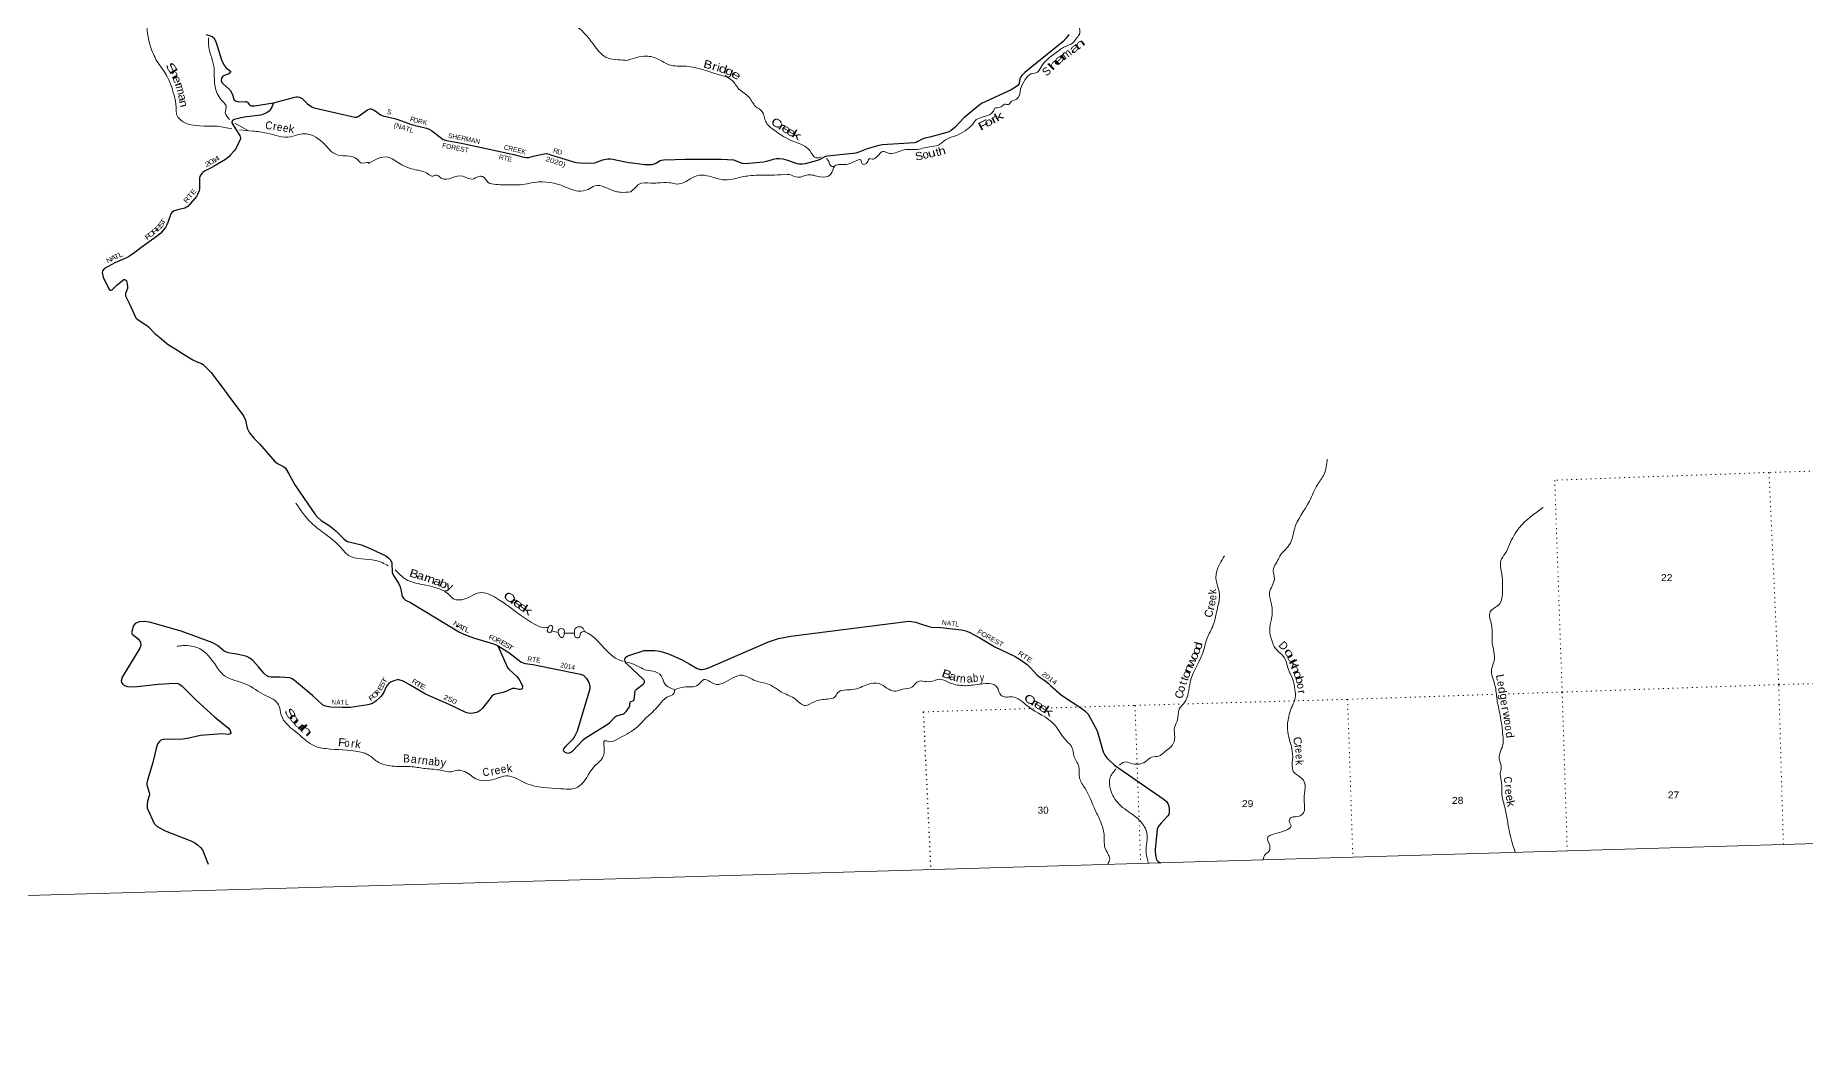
# Model space of a CAD drawing. Header units: feet. Extents: x 485078 to 733631, y 372822 to 564222.
# Drawn here: x 626577 to 670811, y 372822 to 397762 of the extents above; entities that cross this region are included whole.
import ezdxf
from ezdxf.enums import TextEntityAlignment as Align

# ---------------------------------------------------------------- set-up
doc = ezdxf.new("R2010")
doc.units = ezdxf.units.FT
doc.header["$LTSCALE"] = 80
doc.linetypes.add('DOTTED', pattern=[1.5, 0.3, -1.2])
for name, color, linetype, lineweight in [('29', 7, 'Continuous', 25), ('30', 7, 'Continuous', 25), ('39', 7, 'Continuous', 13), ('4', 7, 'Continuous', 13), ('41', 7, 'Continuous', 13), ('6', 7, 'DOTTED', 25), ('7', 7, 'DOTTED', 13)]:
    doc.layers.add(name, color=color, linetype=linetype, lineweight=lineweight)

msp = doc.modelspace()

# ---------------------------------------------------------------- linework, layer by layer
at = {"layer": '29'}
for points in [[(630847.74, 397782.37), (630997.12, 397732.87), (631038.16, 397698.88), (631075.61, 397630.43), (631127.73, 397474.52), (631224.17, 397154.36), (631283.2, 397031.04), (631336.61, 396959.46), (631390.55, 396913.4), (631454.75, 396871.11)], [(652398.22, 397783.56), (652363.36, 397732.26), (652324.4, 397683.01), (652258.01, 397613.31), (651299.82, 396833.54), (651227.27, 396761.64), (651199.59, 396723.67), (651180.05, 396677.68), (651161.65, 396568.74), (651150.37, 396541.04), (651130.96, 396521.09), (651091.93, 396486.66), (650957.84, 396404.7), (650221.4, 396058.81), (650154.77, 396011.94), (649808.19, 395731.5), (649773.93, 395699.67), (649558.87, 395469.28), (649459.57, 395386.76), (649399.07, 395350.85), (649351.8, 395336.09), (648924.22, 395223.16), (648798.22, 395190.78), (648731.63, 395167.07), (648628.01, 395108.7), (648584.94, 395090.23), (648541.71, 395080.71), (647738.01, 395024.57), (647656.98, 395007.97), (647361.99, 394925.75), (647152.53, 394842.97), (647105.37, 394828.6), (647077.57, 394821.49), (646373.27, 394744.47), (646329.18, 394735.24), (646300.38, 394724.42), (646177.43, 394661.36), (646120.51, 394640.26), (645811.39, 394555.68), (645745.76, 394543.37), (645702.71, 394541.65), (645661.69, 394545.42), (645610.42, 394557.73), (645381.61, 394638.93), (645258.72, 394667.51), (645164.39, 394679.83), (645085.96, 394680.05), (645010.59, 394663.41), (644844.48, 394612.11), (644766.84, 394593.35), (644309.43, 394552.66), (644249.78, 394562.86), (644028.86, 394642.58), (643709.48, 394661.03), (642813.13, 394658.85), (642564.99, 394650.28), (642270.39, 394642.89), (642224.7, 394637.77), (642190.86, 394624.43), (642093.46, 394568), (642034.27, 394545.57), (641978.62, 394531.06), (641924.27, 394525.93), (641796.4, 394529.11), (641438.3, 394582.27)], [(631454.75, 396871.11), (631455.99, 396852.36), (631410.7, 396802.9), (631262.51, 396741.14), (631241.93, 396720.54), (631228.54, 396695.63), (631221.35, 396638.15), (631237.81, 396588.72), (631276.4, 396545.64), (631420.46, 396419.14), (631451.88, 396386.87), (631511.02, 396262.53), (631529.07, 396179.88), (631545.16, 396156.55), (631598.02, 396117.06), (631627.87, 396107.79), (631666.41, 396102.05), (631823.41, 396113.97), (631844.54, 396111.4), (631856.31, 396106.49), (631878.98, 396091.31), (631922.2, 396035.7), (631942.52, 396014.41), (631960.83, 396005.33), (631988.07, 396000.69), (632052.15, 396001.97), (632527.34, 396076.9)], [(632527.34, 396076.9), (632484.67, 395971.34), (632443.87, 395904.12), (632416.74, 395873.51), (632366.32, 395838.49), (632317.94, 395809.66), (632248.09, 395782.23), (632206.8, 395769.49), (631797.34, 395722.42), (631540.94, 395662.4), (631526.76, 395656.61), (631507.49, 395642.31), (631491.54, 395620.17), (631486.39, 395596.49), (631489.13, 395578.51), (631577.45, 395427.88), (631682.65, 395257.61), (631695.31, 395229.87), (631699.43, 395207.21), (631699.43, 395181.47), (631694.21, 395160.97), (631592.79, 394945.26), (631547.11, 394879.73), (631454.49, 394774.69), (631411.26, 394729.38), (631328.04, 394661.32), (631024.41, 394484.61)], [(632527.34, 396076.9), (633059.21, 396222.23), (633104.22, 396227.76), (633134.57, 396225.18), (633175.23, 396216.43), (633213.63, 396201.2), (633242.12, 396184.51), (633266.31, 396163.39), (633372.7, 396050.96), (633455.67, 395990.38), (633498.89, 395967.72), (633544.16, 395949.65), (634557.17, 395723.35), (634607.29, 395721.6), (634640.22, 395733.96), (634704.94, 395774.88), (634875.89, 395901.82), (634916.03, 395923.45), (634935.58, 395930.65), (634960.14, 395931.13), (635023.07, 395902.85), (635092.02, 395860.63), (635201.11, 395780.3), (635263.82, 395751.45), (635579.95, 395675.28), (635635.41, 395658.78), (635946.51, 395546.25), (636035.75, 395517.69), (636352.59, 395442.82), (636420.65, 395418.84), (636474.16, 395385.88), (636765.06, 395161.72), (636846.71, 395140.78), (637180.51, 395078.82), (638533.52, 394787.28), (638783.57, 394722.67), (638851.49, 394712.37), (638909.12, 394714.43), (639018.34, 394743.13), (639289.07, 394804.91), (639344.45, 394808.15), (639410.32, 394795.79), (639535.53, 394754.67), (640085.36, 394589.42), (640169.83, 394575.4), (640450.02, 394569.49), (640558.85, 394581.58), (640760.26, 394656.87), (640884.06, 394680.44), (640949.92, 394680.44), (641002.3, 394673.19), (641438.3, 394582.27)], [(631024.41, 394484.61), (630951.76, 394442.32), (630802.01, 394366.88), (630761.31, 394340.83), (630734.08, 394313.33), (630707.33, 394276.25), (630688.8, 394239.18), (630679.27, 394204.62), (630678.51, 393936.41), (630666.67, 393880.74), (630628.08, 393787.08), (630602.35, 393738.68), (630556.73, 393676.87), (630383.15, 393490.49), (630354.33, 393467.83), (630310.21, 393448.14), (630125.73, 393405.47), (630074.4, 393389.57), (630029.12, 393368.97), (629998.24, 393344.25), (629961.68, 393300.83), (629884.42, 393087.97), (629859.74, 393032.75), (629826.11, 392966.71), (629772.86, 392892.16), (629707.65, 392825.06), (629598.12, 392728.5), (629213.58, 392450.99)], [(629213.58, 392450.99), (629060.12, 392340.25), (628925.86, 392244.41), (628856.84, 392201.94), (628561.97, 392080.72), (628316.61, 391949.88), (628293.97, 391929.28), (628257.88, 391878.32), (628248.68, 391834.53), (628250.74, 391793.34), (628271.7, 391719.09), (628411.62, 391426.69), (628427.75, 391406.13), (628446.28, 391395.83), (628468.92, 391397.89), (628497.16, 391409.39), (628610.37, 391522.4), (628751.77, 391638.4), (628787.96, 391661.52), (628810.6, 391661.52), (628835.3, 391649.17), (628851.15, 391629.65), (628880.58, 391494.69), (628876.16, 391440.48), (628832.21, 391310.35), (628827.45, 391277.1), (628830.15, 391254.74), (628842.5, 391221.79), (628921.76, 391072.09), (629090.52, 390707.9), (629124.32, 390668.62), (629362.22, 390510.17), (629399.95, 390481.91), (629563.71, 390313.64), (629726.16, 390181.7), (629863.41, 390062.2), (629940.7, 390007.07), (630085.11, 389927.08), (630277.93, 389794.16), (630507.39, 389654.39), (630596.16, 389615.25), (630723.78, 389563.76), (630771.12, 389539.04), (630797.36, 389518.71), (630965.45, 389342.5), (631773.51, 388257.93), (631829.14, 388152.92), (631868.19, 387953.1), (631923.49, 387834.71), (632037.48, 387701.12), (632186.38, 387552.55), (632549.49, 387123.06), (632628.62, 387062.23), (632778.79, 386990.52), (632825.3, 386950.05), (632910.76, 386807.01), (633064.09, 386535.28), (633279.59, 386214.35)], [(633279.59, 386214.35), (633564.23, 385790.47), (633631.4, 385715.66), (633716.54, 385642.17), (633919.66, 385515.23), (634081.97, 385387.33), (634280.51, 385184.93), (634338.15, 385139.61), (634378.75, 385118.46), (634723.59, 385031.15), (634941.23, 384943.94), (635329.78, 384760.68), (635406.4, 384705.02), (635423.9, 384685.45), (635447.57, 384659.71), (635481.78, 384581.89), (635495.94, 384343.55), (635521.32, 384269.9), (635651.7, 384074.21), (635693.54, 383985.17), (635717.23, 383882.37), (635730.59, 383775.08), (635751.17, 383738.01), (635782.63, 383694.58), (635829.39, 383655.62), (635954.16, 383591.25), (637173.73, 382850.43), (637338.12, 382780.27), (637546.93, 382705.45), (638027.3, 382560.08), (638122.34, 382518.69), (638407.23, 382340.54), (638711.01, 382115), (638764.53, 382086.16), (638819.48, 382065.49), (639004.33, 382041.46), (640199.68, 381805.19), (640248.57, 381787.52), (640281.5, 381766.92), (640347.27, 381692.97), (640405, 381598.03), (640429.7, 381507.4), (640429.42, 381432.97), (640111.57, 380377.02), (640041.71, 380227.32), (639991.97, 380160.69), (639831.68, 380007.67), (639773.57, 379936.96), (639763.84, 379908.08), (639773.1, 379886.45), (639805.01, 379856.59), (639851.92, 379838.55), (639897.63, 379831.87), (639925.42, 379837.02), (639969.67, 379858.65), (639999.98, 379882), (640261.95, 380159.36), (640315.93, 380204.06), (640888.7, 380557.91), (640918.92, 380584.41), (641068.89, 380743.15), (641102.76, 380763.87), (641271.54, 380815.36), (641296.75, 380826.18), (641309.1, 380835.45), (641335.35, 380868.91), (641420.25, 380988.89), (641431.16, 381014.24), (641434.66, 381037.29), (641428.47, 381088.94), (641435.69, 381100.11), (641444.95, 381107.32), (641525.22, 381141.31), (641539.63, 381152.63), (641543.2, 381159.56), (641564.84, 381386.92), (641572.78, 381405.17), (641585.43, 381419.88), (641766.04, 381554.28), (641787.01, 381576.2), (641796.92, 381600.62), (641795.89, 381626.36), (641788.68, 381644.9), (641777.97, 381658.78), (641346.64, 382070.64), (641317.33, 382115.54), (641309.1, 382148.49), (641307.04, 382187.62), (641313.28, 382211.01), (641327.62, 382228.82), (641364.67, 382253.53), (641408.11, 382272.86), (641790.37, 382397.86)], [(638132.88, 382512.1), (638376.02, 381971.35), (638407.91, 381928.17), (638606.66, 381742.89), (638668.3, 381670.64), (638750.39, 381513.29), (638751.66, 381488.36), (638741.37, 381453.35), (638720.79, 381430.69), (638689.11, 381418.21), (638665.21, 381416.27), (638554.06, 381445.11), (638537.6, 381447.17), (638500.14, 381444.12), (638291.16, 381352.11), (638263.84, 381342.13), (638070.36, 381307.11), (638020.64, 381284.28), (637985.97, 381255.62), (637909.97, 381157.2), (637749.62, 380949.59), (637688.55, 380896.21), (637639.15, 380865.32), (637602.1, 380848.84), (637515.65, 380830.3), (637460.08, 380824.12), (637394.02, 380830.35), (637330.4, 380848.84), (636915.29, 381042.48), (636327.64, 381303.48), (635916.7, 381542.18), (635763.01, 381628.42), (635714.87, 381645.09), (635660.1, 381657.25), (635620.73, 381657.17), (635557.21, 381643.15), (635450.15, 381599.58), (635404.87, 381570.75), (635351.84, 381506.78), (635285.49, 381356.54), (635244.15, 381287.68), (635211.64, 381245.28), (635083.77, 381129.98), (635005.56, 381076.43), (634954.47, 381053.43), (634883.53, 381036), (634449.82, 380973.45), (634249.02, 380969.94), (633949.64, 380975.51), (633826.15, 381000.22), (633747.18, 381037.76), (633498.29, 381267.83), (633050.16, 381644.89), (632992.53, 381686.08), (632932.52, 381707.46), (632683.12, 381727.27), (632467.66, 381725.21), (632410.03, 381737.57), (632362.38, 381762.85), (632282.41, 381824.08), (632154.17, 381986.22), (632014.83, 382133.03), (631936.62, 382198.94), (631861.87, 382243.11), (631655.73, 382296.74), (631395.28, 382336.93), (631294.95, 382377.45), (631123.59, 382518.18), (631008.42, 382586.03), (630219.47, 382878.57), (629425.49, 383101.06), (629292.93, 383117.92), (629166.14, 383109.3), (629066.33, 383065.74), (629017.95, 382998.08), (629002.61, 382926.11), (628980.9, 382837.42), (628998.9, 382804.69), (629142.59, 382688.29), (629201.13, 382604.69), (629211.3, 382520.82), (629184.67, 382456.39), (628742.35, 381730.62), (628717.43, 381634.59), (628725.66, 381597.52), (628762.88, 381553.42), (628799.76, 381523.37), (628877.98, 381498.65), (629046.27, 381488.27), (629646.45, 381553.17), (629923.59, 381568.68), (630112.96, 381581.04), (630178.14, 381555.09), (630240.57, 381506.89), (630582.63, 381158.49), (630685.8, 381066.57)], [(641790.37, 382397.86), (642054.03, 382391.37), (642176.52, 382373.63), (642264.92, 382348.71), (642393.9, 382307.97), (642741.47, 382159.23), (642915.2, 382061.3), (643113.5, 381947.63), (643193.67, 381918.08), (643231.21, 381919.45), (643292.11, 381926.29), (643377.92, 381950.43), (644893.99, 382606.92), (645143.89, 382691.69), (645454.15, 382750.58), (648399.62, 383127.79), (648478.33, 383122.63), (648580.86, 383102.11), (648665.31, 383071.97), (648900.77, 382991.3), (648970.18, 382978.44), (649198.53, 382968.45), (649714.6, 382911.12), (649827.69, 382888.7), (649909.66, 382854.02), (650173.28, 382707.17), (650553.66, 382483.59), (651059.55, 382244.09), (651216.03, 382143.8), (651360.74, 382041.31), (651437.5, 381971.43), (651617.96, 381766.22), (651705.32, 381699.8), (651821.97, 381627.11), (651892.76, 381569.23), (651945.47, 381518.14), (652221.26, 381276.48), (652727.39, 380943.35), (652811.34, 380878.78), (652883.24, 380799.71), (652936.03, 380715.24), (653049.84, 380494.89), (653104.72, 380389.3), (653254.42, 379866.03), (653299.62, 379777.57), (653348.75, 379710.07), (653397.02, 379662.07), (653539.12, 379533.22), (654783.26, 378674.28), (654840.64, 378619.41), (654880.74, 378554.73), (654898.06, 378498.34), (654909.34, 378439.85), (654906.27, 378354.69), (654896.37, 378300.24), (654876.52, 378259.27), (654711.36, 378080.51), (654646.84, 378010.98), (654622.79, 377975.77), (654607.88, 377939.15), (654597.3, 377847.92), (654556.61, 377422.04), (654557.63, 377365.61), (654574.15, 377240.88), (654589.42, 377175.79), (654600.7, 377156.3), (654608.9, 377148.09), (654631.46, 377125.52), (654688.98, 377083.57)], [(630685.8, 381066.57), (631054.71, 380737.91), (631400.54, 380454.54), (631444.68, 380392.62), (631461.14, 380334.95), (631442.2, 380308.39), (631399.39, 380297.88), (631247.9, 380313.9), (630703.46, 380273.14), (630411.41, 380203.13), (630260.07, 380177.19), (629767.05, 380168.49), (629711.59, 380149.58), (629678.65, 380120.75), (629633.37, 380067.2), (629614.91, 380013.72), (629508.79, 379591.66), (629376.08, 379150.65), (629360.64, 379075.47), (629362.89, 379038.86), (629420.49, 378842.71), (629424.45, 378811.84), (629421.36, 378763.43), (629381.6, 378631.15), (629372.99, 378537.9), (629372.99, 378461.7), (629385.19, 378419.01), (629543.16, 378074.67), (629575.74, 378034.32), (629621.02, 377999.31), (629820.74, 377890.05), (630462.62, 377638.99), (630559.6, 377587.38), (630625.47, 377540.01), (630703.69, 377474.1), (630753.69, 377416.42), (630898.25, 377051.4)]]:
    msp.add_lwpolyline(points, dxfattribs=at)
at = {"layer": '39'}
for p, q in [((631904.47, 395380.98), (631558.82, 395565.98)), ((639476.98, 382885.61), (639636.38, 382847.69)), ((639789.96, 382828.28), (640046.75, 382829.58))]:
    msp.add_line(p, q, dxfattribs=at)
for points in [[(661267.64, 405863.89), (661238.76, 405813.04), (661181.9, 405754.81), (661123.64, 405745.05), (661083.69, 405661.03), (660885.75, 405663.43), (660749.05, 405643.33), (660650.65, 405555.61), (660531.38, 405491.54), (660349.93, 405413.56), (660015.98, 405302.9), (659787.06, 405259.94), (659576.76, 405132.62), (659377.2, 404775.2), (659162.75, 404651.8), (658978.99, 404375.68), (658713.4, 404275.07), (658494.91, 404151.56), (658501.65, 404058.78), (658631.51, 403967.52), (658562.01, 403858.4), (658361.38, 403745.51), (658199.82, 403746.92), (658057.91, 403558.92), (657903.27, 403461.5), (657574.9, 403367.16), (657350.24, 403247.52), (657389.6, 403074.83), (657256.14, 402943.66), (657086.78, 402866.03), (657004.07, 402863.65), (656984.41, 402776.17), (656915.41, 402788.34), (656846.82, 402786.36), (656735.19, 402667.95), (656544.4, 402494.7), (656361.62, 402323.71), (656336.44, 402217.89), (656215.74, 402133.57), (656122.34, 402082.37), (656080.18, 401935.64), (655912.49, 401870.18), (655660.71, 401988.25), (655401.47, 401946.44), (655328.79, 401946.37), (655228.75, 401915.2), (655234.59, 401783.99), (655219.82, 401528.9), (655287.62, 401419.68), (655349.83, 401294.14), (655293.63, 401213.69), (655194.29, 401158.29), (655178.89, 400994.13), (655080.14, 400918.53), (655097.47, 400670.42), (655013.36, 400508.33), (654956.98, 400433.95), (654941.03, 400219.24), (654855.75, 400097.54), (654711.78, 399980.22), (654604.14, 399932.66), (654537.51, 399932.76), (654537.73, 399855.96), (654450.19, 399742.28), (654411.23, 399555.21), (654311.94, 399429.07), (654194.78, 399292.3), (654094.9, 399186.35), (653989.34, 399136.83), (653934.43, 399011.96), (653741.58, 398909.39), (653562.36, 398754.67), (653603.04, 398675), (653484.95, 398570.54), (653350.91, 398528.29), (653128.9, 398317.76), (652887.49, 398149.13), (652862.73, 398029.17), (652775.98, 398026.67), (652691.08, 398030.29), (652674.83, 397825.69), (652599.81, 397698.22), (652500.4, 397576.11), (652309.21, 397485.72), (652190.12, 397415.6), (652051.97, 397306.53), (651727.59, 397006.15), (651617.13, 396847.34), (651459.06, 396798.33), (651309.63, 396660.64), (651191.33, 396424.8)], [(634069.23, 405022), (634051.58, 404423.3), (634139.23, 403889.76), (634469.64, 402747.54), (634544.04, 402508.78), (634629.02, 402167.19), (634662.77, 401858.75), (634747.67, 401355.46), (634801.66, 400465.38), (634918.01, 400078.05), (635057.9, 399800.43), (635430.84, 399477.82), (635622.43, 399395.46), (635788.99, 399512.62), (636013.72, 399560.41), (636537.45, 399752.76), (636697.78, 399629.24), (637104.73, 399400.41), (637916.05, 399213.55), (638538.52, 399244.53), (638721.16, 399281.22), (638845.29, 399318.53), (638966.64, 399222.38), (639573.67, 398480.88), (639875.02, 398116.14), (640098.04, 397986.03), (640566.27, 397477.71), (640869.53, 397199.93), (641138.95, 397151.77), (641364.56, 397138.97)], [(631489.24, 395428.83), (631129.31, 395490.66), (630271.39, 395603.65), (630114.15, 395765.65), (630095.21, 395963.28), (630041.3, 396271.24), (629847.46, 396775.98), (629615.14, 397122.15), (629455.18, 397478.12), (629355.97, 398154.9), (629297.48, 398567.86), (629157.31, 398691.86), (628711.18, 398873.26), (628409.54, 399084.38), (628302.39, 399425.44), (628206.94, 399700.08), (628058.75, 399821.87), (627935.39, 399917.97), (627777.42, 400027.4), (627717.34, 400092.67), (627607.05, 400231.54), (627410.53, 400433.03), (627163.76, 400627.26), (626981.02, 400677.48), (626818.12, 400906.05), (626647.85, 401023.27), (626301.63, 401243.43), (626100.73, 401458.97)], [(631427.78, 395660.8), (631322.7, 395830.79), (631342.75, 396001.05), (631259.45, 396108.21), (631077.77, 396445.48), (631046.63, 396729.73), (631034.22, 396990.17), (630899.52, 397550.89), (630903.67, 397698.33)], [(641367.61, 397136.56), (641841.54, 397245.36), (642138.48, 397171.03), (642405.03, 397031.15), (642838.27, 396991.06), (643662.13, 396780.29), (643991.39, 396636.15), (644157.12, 396422.63), (644417.73, 396209.81), (644571.53, 395989.89), (644739, 395855.24), (644829.07, 395605.19), (645012.37, 395412.38), (645550.39, 395102.44), (645928.23, 394884.92), (646084.75, 394702.18), (646211.96, 394727.1)], [(651191.33, 396424.8), (651093.85, 396167.33), (650962.36, 396106.96), (650891.73, 396036.21), (650792.65, 396041.44), (650707.79, 395974.33), (650545.45, 395933.28), (650505.44, 395851.28), (650298.7, 395740.23), (650162.76, 395693.88), (650089.06, 395659.42), (650013.09, 395564.26), (649810.49, 395380.57), (649571.94, 395252.44), (649348.12, 395173.25), (649132.59, 395017.48), (648923.67, 394981.16), (648572.41, 394910.42), (648249.75, 394897.1), (648068, 394829.22), (647868.17, 394827.51), (647764.17, 394862.92), (647612.31, 394739.31), (647483.06, 394670.92), (647416.08, 394683.14), (647364.44, 394584.64), (647240.19, 394552.77), (647203.13, 394646.7), (647066.54, 394622.56), (646844.85, 394539.38), (646555.18, 394502.75), (646448.51, 394283.42), (646183.52, 394231.33), (645877.31, 394277.1), (645632.73, 394217.52), (645414.76, 394284.01), (645204.84, 394282.02), (644886.22, 394268.81), (644400.04, 394254.83), (644072.86, 394188.83), (643797.37, 394150.59), (643480.2, 394226.36), (643234.63, 394269.83), (643035.91, 394229.75), (642767.7, 394080.56), (642564.59, 394052.49), (642422.38, 394082.76), (642125.77, 394076.25), (641954.24, 394073.34), (641660.18, 394048.71), (641563.92, 393957.01), (641454.17, 393854.67)], [(641456.32, 393854.77), (641199.56, 393842.43), (641073.95, 393865.72), (640556.29, 394002.98), (640388.99, 393916.12), (640146.03, 393871.94), (639712.88, 394017.27), (638967.2, 394076.33), (638758.45, 394034.98), (638510.47, 394031.11), (638084.76, 394037.15), (637891.84, 394091.17), (637747.14, 394235.28), (637658.34, 394237.21), (637496.6, 394170.7), (637256.77, 394245.85), (636979.49, 394202.87), (636731.8, 394186.87), (636668.03, 394237.9), (636586.56, 394270.32), (636518.62, 394244.45), (636384.01, 394305.93), (636070.92, 394407.63), (635692.25, 394552.23), (635034.62, 394639.67), (634901.2, 394569.79), (634903.16, 394571.86), (634759.95, 394572.49), (634622.63, 394662.2), (634048.28, 394808.21), (633856.33, 394987.58), (633397.07, 395293.98), (633205.38, 395297.51), (632956.96, 395228.94), (632357.69, 395321.81), (632007.54, 395372.09), (631673.98, 395404.17)], [(646341.88, 394684.67), (646373.06, 394655.17), (646484.87, 394490.62), (646538.59, 394494.49)], [(658856.69, 387178.05), (658778.89, 386799.87), (658611.09, 386530.27), (658414.85, 386128.48), (658035.74, 385420.28), (657992.69, 385235.11), (657907.74, 385032.57), (657671.59, 384752.92), (657599.23, 384603.3), (657513.05, 384443.17), (657536.96, 384177.06), (657417.39, 383846.19), (657457.33, 383584.59), (657477.25, 383247.62), (657424.56, 382977.29), (657485.95, 382603.12), (657602.97, 382398.3), (657766.94, 382245.37), (657887.49, 381919.38), (657997.74, 381669.91), (658047.4, 381420.71), (658059.58, 381210.86), (657986.62, 381012.71), (657877.96, 380653.86), (657870.42, 380358.55), (657973.45, 379941.11), (657991.61, 379664.73), (658008.16, 379374.15), (658231.63, 379188.57), (658305.22, 379018.89), (658297.01, 378885.25), (658280.75, 378611.93), (658264.61, 378334.56), (658061.55, 378235.75), (657952.97, 378220.5), (657906.73, 378144.39), (657957.2, 378006.38), (657812.93, 377899.15), (657625.01, 377835.13), (657440.95, 377777.29), (657371.64, 377730.83), (657420.25, 377517.98), (657390.31, 377367.55), (657315.42, 377304.77), (657250.11, 377159.14)], [(635395.06, 384513.32), (635074.87, 384645.63), (634402.19, 384771.11), (634214.08, 384958.65), (633824.53, 385301.07), (633472.84, 385579.72), (633087.55, 386077.88)], [(664254.6, 385964.93), (663657.48, 385462.68), (663415.25, 385045.42), (663304.85, 384815.87), (663194.86, 384640.91), (663213.37, 384352.41), (663238.97, 383890.3), (663150.13, 383544.15), (662931.39, 383359.99), (662965.26, 383029.5), (662982.31, 382583.31), (663027.6, 382137.93), (662965.08, 381927.95), (663049.6, 381522.1), (663100.25, 381169.86), (663176.18, 380781.95), (663247.74, 380266.59), (663251.55, 380066.6), (663153.46, 379691.89), (663206.92, 379450.88), (663181.92, 379339), (663205.55, 379151.71), (663224.16, 378790.46), (663305.08, 378439.08), (663367.42, 378101.31), (663429.18, 377783.74), (663499.2, 377529.07), (663558.22, 377347.52)], [(639391.36, 382967.23), (639220.06, 382973.65), (639083.48, 383033.06), (638675.74, 383294.21), (638098.97, 383704.94), (637678.21, 383838.44), (637430.63, 383735.53), (637040.71, 383679.76), (636898.67, 383797.66), (636247.23, 384044.92), (635838.81, 384168.6), (635567.23, 384411.8)], [(656290.38, 384759.69), (656090.34, 384349.71), (656076.55, 384199.74), (656162.73, 383806.07), (656118.1, 383467.25), (655986.99, 382978.4), (655838.82, 382658.84), (655784.49, 382445.05), (655435.37, 381608.35), (655286.93, 381090.71), (655160.4, 380929.42), (655111.86, 380655.16), (655042.58, 380469.24), (655047.63, 380226.85), (655011.88, 380068.17), (654788.03, 379851.53), (654641.46, 379754.34), (654476.57, 379731.41), (654306.43, 379611.31), (654000.92, 379564.12), (653779.67, 379604.25), (653670.78, 379530.38), (653665.72, 379525.47)], [(639476.41, 382882.73), (639497.93, 382992.39), (639444.69, 383025.49), (639393.66, 382967.68), (639378.13, 382860.18), (639447.16, 382841.61), (639476.41, 382882.73)], [(639790.47, 382823.51), (639779.99, 382922.3), (639662.93, 382925.58), (639651.68, 382808.08), (639744.61, 382719.33), (639776.07, 382752.42), (639790.47, 382823.51)], [(640295.06, 382875.67), (640212.14, 382983.11), (640067.95, 382941.28), (640045.93, 382851.82), (640087.58, 382715.37), (640175.83, 382735.66), (640192.19, 382808.81), (640209.65, 382837.52), (640291.35, 382877.87)], [(641268.39, 382124.71), (641180.34, 382153.19), (640461.22, 382776.81), (640291.35, 382877.87)], [(641834.67, 380713.47), (641566.99, 380442.32), (641121.63, 380179.07), (640905.32, 380117.33), (640799.91, 380139.07), (640787.43, 379989.2), (640749.74, 379715.44), (640521.68, 379473.53), (640168.03, 379006.3), (639962.09, 378932.67), (639705.75, 378940.72), (638839.27, 379073.72), (638328.44, 379261.67), (638124.17, 379202.24), (637620.68, 379172.06), (637307.34, 379366.73), (637143.13, 379401.23), (636962.51, 379364.59), (636727.7, 379399.43), (636325.24, 379444.43), (635991.36, 379489.03), (635547.36, 379500.7), (635106.59, 379627.66), (634890.85, 379790.29), (634776.83, 379834.06), (633945.51, 379931.52), (633534, 380016.72), (633164.22, 380292.92), (632712.02, 380805.66), (632668.89, 381002.71), (632574.88, 381135.9), (632313.26, 381277.22), (631834.53, 381554.87), (631305.12, 381760.57), (631074.62, 382031.99), (630681.43, 382441.03), (630262.1, 382515.94), (630121.29, 382500.47)], [(641804.55, 381912.02), (641428.03, 382086.32), (641367.62, 382106.13)], [(641804.55, 381912.02), (642009.11, 381877.14), (642216.34, 381763.85), (642311.4, 381550.32), (642420.74, 381470.59), (642553.72, 381409.54)], [(642554.14, 381410.9), (642775.79, 381480.8), (643137.67, 381533.65), (643283.18, 381667.19), (643538.71, 381559.33), (643764.29, 381577.95), (644245.11, 381775.7), (644439.11, 381700.43), (644629.26, 381618.99), (644865.09, 381563.11), (645255.28, 381337.86), (645577.06, 381173.29), (645813.83, 381016.38), (646037.12, 381113.75), (646372.42, 381177.97), (646548.53, 381231.54), (646622.25, 381334.72), (646997.43, 381416.25), (647377.24, 381546.42), (647661.27, 381568.73), (648040.43, 381375.5), (648246.92, 381425.9), (648497.44, 381489.7), (648601.06, 381605.86), (648933.92, 381615.44), (649168.41, 381674.73), (649388.64, 381600.21), (649748.48, 381515.57), (650107.03, 381544.07), (650611.88, 381471.67), (650704.28, 381280.3), (650828.87, 381231.33), (650982.12, 381237.76), (651378.71, 381000.56), (652038.1, 380544.54), (652324.06, 380154.6), (652487.42, 379953.13), (652522.98, 379772.25), (652648.05, 379498.95), (652670.72, 379206.53), (652813.83, 378937.78), (653061.55, 378405.25), (653197.47, 378105.99), (653281.07, 377801.17), (653302.71, 377474.37), (653378.09, 377312.82), (653423.99, 377192.87), (653363.37, 377044.43)], [(641834.67, 380713.47), (642033.82, 380891.52), (642172.69, 381045.08), (642359.22, 381226.28), (642526.08, 381320.01), (642554.14, 381410.9)], [(653578.5, 379435.22), (653424.18, 379193.83), (653442.34, 378917.46), (653646.49, 378563.56), (654069.87, 378238.2), (654286.86, 377997.85), (654359.68, 377785.7), (654338.62, 377538.51), (654336.62, 377330.27), (654388.16, 377074.62)]]:
    msp.add_spline(points, degree=3, dxfattribs=at)
at = {"layer": '4'}
msp.add_lwpolyline([(727552.54, 563611.91), (733631.22, 379550.22), (703073.68, 378562.1), (672514.8, 377616.02), (641954.65, 376711.97), (611393.28, 375849.96), (580830.76, 375029.99), (550267.15, 374252.07), (519702.48, 373516.18), (489136.84, 372822.34), (485083.98, 556942.67), (515396.36, 557630.76), (545707.77, 558360.55), (576018.15, 559132.03), (606327.43, 559945.21), (636635.58, 560800.08), (666942.51, 561696.64), (697248.19, 562634.88)], close=True, dxfattribs=at)
msp.add_lwpolyline([(727552.54, 563611.91), (733631.22, 379550.22), (703073.68, 378562.1), (672514.8, 377616.02), (641954.65, 376711.97), (611393.28, 375849.96), (580830.76, 375029.99), (550267.15, 374252.07), (519702.48, 373516.18), (489136.84, 372822.34), (485083.98, 556942.67), (515396.36, 557630.76), (545707.77, 558360.55), (576018.15, 559132.03), (606327.43, 559945.21), (636635.58, 560800.08), (666942.51, 561696.64), (697248.19, 562634.88)], close=True, dxfattribs=at)
at = {"layer": '6'}
msp.add_line((648762.1, 380860.64), (648948.69, 376915.17), dxfattribs=at)
at = {"layer": '7'}
for p, q in [((648762.1, 380860.64), (651530.17, 380945.52)), ((654053.27, 381022.89), (654196.44, 377069.07)), ((659364.95, 381173.61), (659499.34, 377225.86))]:
    msp.add_line(p, q, dxfattribs=at)
for points in [[(672233.33, 386914.59), (669896.39, 386842.66), (664541.5, 386650.27), (664728.21, 381356.13), (664855.77, 377385.49)], [(670255.26, 377547.74), (670139.76, 381544.08), (669896.39, 386842.66)], [(651962.8, 380958.79), (654053.27, 381022.89), (659364.95, 381173.61), (663087.66, 381300.3)], [(663386.84, 381310.48), (664728.21, 381356.13), (670139.76, 381544.08), (672394.29, 381596.74)]]:
    msp.add_lwpolyline(points, dxfattribs=at)

# ---------------------------------------------------------------- texts
at = {"layer": '30'}
for s, rotation, p in [('S', 346.453, (635350.93, 395806.84)), ('FOREST', 348.84, (636732.9, 394962.03)), ('RTE', 347.84, (638150.13, 394673.15)), ('RTE', 352.593, (638864.75, 382130.19)), ('2014', 348.819, (639685.74, 381978.3))]:
    msp.add_text(s, height=120, rotation=rotation, dxfattribs=at).set_placement(p)
for s, rotation, width, p in [('(NATL', 342.253, 1.1, (635523.08, 395476.12)), ('2020)', 341.819, 1.25, (639313.86, 394628)), ('RTE', 50.037, 1.25, (630356.24, 393561.49)), ('NATL', 353.661, 1.05, (649223.03, 383036.16)), ('FOREST', 330.88, 1.1, (650101.04, 382827.49)), ('RTE', 327.344, 1.2, (651116.69, 382290.61)), ('2014', 322.754, 1.2, (651707.49, 381786.08)), ('250', 336.052, 1.3, (636759.87, 381188.1))]:
    msp.add_text(s, height=120, rotation=rotation, dxfattribs=dict(at, width=width)).set_placement(p)
for s, rotation, width, p in [('F', 341.114, 1.15, (635977.98, 395609.14)), ('O', 346.705, 0.85, (636070.96, 395581.3)), ('R', 346.705, 0.9, (636183.14, 395554.79)), ('K', 346.705, 0.9, (636299.92, 395529.47)), ('S', 349.484, 0.9, (636938.26, 395194.98)), ('H', 349.484, 0.8, (637046.95, 395174.81)), ('E', 349.484, 0.9, (637155.65, 395154.63)), ('R', 347.84, 0.85, (637265.35, 395132.15)), ('M', 347.84, 0.85, (637383.12, 395106.76)), ('N', 347.84, 0.85, (637616.34, 395056.52)), ('C', 347.84, 0.85, (638332.62, 394902.18)), ('2', 26.738, 1.45, (630901.13, 394495.18)), ('0', 30.204, 1.65, (630999.67, 394551.2)), ('1', 30.199, 0.8, (631078.84, 394594.83)), ('4', 30.199, 1.55, (631142.55, 394631.89)), ('R', 347.84, 0.85, (638443.46, 394878.29)), ('E', 347.84, 0.95, (638553.84, 394854.5)), ('K', 345.512, 0.95, (638764.87, 394799.8)), ('D', 343.272, 0.95, (639665, 394788.85)), ('F', 35.817, 1.6, (629423.88, 392689.6)), ('O', 35.817, 1.35, (629505.4, 392750.57)), ('R', 40.125, 1.5, (629605.07, 392833.52)), ('E', 43.125, 1.75, (629698, 392917.18)), ('S', 54.462, 1.5, (629763.69, 393000.23)), ('T', 60.319, 1.5, (629822.08, 393085.07)), ('N', 28.069, 1.2, (628446.07, 392098.25)), ('A', 28.069, 1.35, (628547.79, 392152.49)), ('T', 24.347, 1.35, (628630.28, 392184.85)), ('L', 23.347, 1.35, (628732.04, 392229.63)), ('N', 328.724, 1.25, (637059.87, 383001.5)), ('A', 328.724, 1.4, (637158.39, 382941.65)), ('T', 335.888, 1.35, (637243.82, 382896.17)), ('L', 335.888, 1.35, (637346.91, 382851.51)), ('F', 343.163, 1.1, (637945.1, 382658.44)), ('R', 336.467, 1.1, (638138.68, 382585.2)), ('E', 327.981, 1.4, (638247.25, 382526.47)), ('S', 327.981, 1.4, (638338.57, 382471.77)), ('T', 327.981, 1.6, (638419.81, 382417.65)), ('T', 59.342, 1.55, (635351.13, 381615.42)), ('F', 34.399, 1.55, (635013.6, 381166.77)), ('O', 42.041, 1.5, (635104.93, 381245.95)), ('E', 58.425, 1.4, (635253.05, 381437.89)), ('S', 66.172, 1.2, (635296.82, 381528.37)), ('R', 329.849, 1.25, (636032.35, 381555.95)), ('T', 329.849, 1.55, (636132.03, 381498.05)), ('E', 329.849, 1.35, (636231.3, 381440.4)), ('N', 358.934, 0.65, (634034.21, 381043.95)), ('A', 358.934, 0.75, (634149.47, 381041.81)), ('T', 1.001, 0.85, (634249.52, 381040.2)), ('L', 1.001, 0.8, (634361.49, 381042.17))]:
    msp.add_text(s, height=120, rotation=rotation, dxfattribs=dict(at, width=width)).set_placement(p, align=Align.CENTER)
for s, rotation, p in [('A', 347.84, (637503.66, 395080.8)), ('E', 345.512, (638663.34, 394826.03)), ('R', 341.819, (639559.68, 394820.41)), ('O', 340.163, (638036.24, 382627.06)), ('R', 45.041, (635165.8, 381305.93))]:
    msp.add_text(s, height=120, rotation=rotation, dxfattribs=at).set_placement(p, align=Align.CENTER)
at = {"layer": '41'}
for s, rotation, width, p in [('e', 43.775, 2, (652208.85, 397082.64)), ('r', 41.647, 2.1, (652324.48, 397172.02)), ('a', 37.409, 1.85, (652600.22, 397370.56)), ('n', 37.262, 1.85, (652727.26, 397465.5)), ('S', 305.935, 1.7, (629904.28, 396882.59)), ('h', 298.116, 1.5, (629967.41, 396758.22)), ('B', 345.94, 1.2, (643359.84, 396938.97)), ('r', 344.063, 1.25, (643523.77, 396892.61)), ('d', 342.407, 1.35, (643731.12, 396831.45)), ('g', 338.527, 1.35, (643885.68, 396775.77)), ('e', 327.653, 1.55, (644036.89, 396693.59)), ('h', 43.775, 2.05, (652095.33, 396970.79)), ('e', 292.463, 1.25, (630027.5, 396627.75)), ('r', 292.463, 1.4, (630081.06, 396494.41)), ('a', 283.934, 1.15, (630158.31, 396190.35)), ('n', 283.922, 1.15, (630185.02, 396036.33)), ('C', 351.117, 0.9, (632396.25, 395416.99)), ('e', 351.117, 0.9, (632668.21, 395375.41)), ('e', 351.265, 0.9, (632817.75, 395350.57)), ('k', 351.265, 1.05, (632961.27, 395327.59)), ('C', 330.049, 1.35, (645050.46, 395487.37)), ('r', 330.049, 1.65, (645181.45, 395402.24)), ('e', 330.06, 1.5, (645292.56, 395340.28)), ('F', 26.851, 1.7, (650312.05, 395436.79)), ('o', 27.062, 1.4, (650435.76, 395509.44)), ('r', 28.516, 1.6, (650575.02, 395582.95)), ('k', 29.313, 1.65, (650698.99, 395652.57)), ('e', 330.06, 1.5, (645416.85, 395262.18)), ('k', 330.06, 1.7, (645551.13, 395189.75)), ('S', 11.313, 1.1, (648677.38, 394651.72)), ('o', 14.46, 1.05, (648843.35, 394689.74)), ('u', 15.576, 1.25, (648999.07, 394723.52)), ('h', 15.893, 1.2, (649257.28, 394781.36)), ('B', 344.126, 1.25, (636012.7, 384217.07)), ('a', 343.74, 1.2, (636177.44, 384169.44)), ('r', 341.016, 1.3, (636324.53, 384122.69)), ('n', 342.016, 1.25, (636444.79, 384081.97)), ('a', 340.016, 1.3, (636593.12, 384026.2)), ('b', 338.413, 1.3, (636739.84, 383968.05)), ('y', 338.413, 1.3, (636890.65, 383910.68)), ('C', 324.315, 1.45, (638362.93, 383643.9)), ('r', 323.491, 1.9, (638487.53, 383552.03)), ('e', 323.491, 1.7, (638587.89, 383482.05)), ('e', 325.042, 1.65, (638700.46, 383400.64)), ('k', 326.804, 1.8, (638816.41, 383324.74)), ('k', 93.808, 0.95, (656082.37, 383872.22)), ('r', 76.638, 1.15, (656033.54, 383437.88)), ('e', 85.019, 0.85, (656085.32, 383707.43)), ('w', 66.409, 1.35, (655553.3, 382078.94)), ('o', 66.409, 1.3, (655616.76, 382220.09)), ('o', 68.818, 1.2, (655673.97, 382355.34)), ('d', 75.672, 1.25, (655723.81, 382490.33)), ('o', 305.626, 1.65, (657832.36, 382271.53)), ('u', 298.445, 1.6, (657889.52, 382152.65)), ('B', 340.476, 1.35, (649317.4, 381710.14)), ('a', 344.95, 1.15, (649477.46, 381651.72)), ('r', 347.051, 1.15, (649614.54, 381610.23)), ('n', 355.356, 0.95, (649744.52, 381594.07)), ('b', 3.699, 0.85, (650075.2, 381612.16)), ('y', 359.317, 0.75, (650230.75, 381617.66)), ('t', 71.083, 1.05, (655378.4, 381658.16)), ('o', 68.083, 1.25, (655420.38, 381764.32)), ('n', 66.557, 1.4, (655471.72, 381905.24)), ('k', 296.136, 1.55, (657937.48, 382016.37)), ('h', 294.576, 1.4, (657978.3, 381889.13)), ('o', 293.114, 1.25, (658038.28, 381754.14)), ('b', 286.601, 1.2, (658078.78, 381629.49)), ('L', 281.377, 1.05, (663085.89, 381701.75)), ('o', 75.771, 1.05, (655296.4, 381414.65)), ('o', 280.789, 0.95, (658106.7, 381490.34)), ('e', 277.886, 0.9, (663111.44, 381549.9)), ('d', 277.886, 1.1, (663136.38, 381390.34)), ('S', 304.42, 1.65, (632867.08, 380756.27)), ('C', 327.118, 1.4, (651368.87, 381090.27)), ('r', 328.429, 1.7, (651492.9, 381012.55)), ('e', 328.429, 1.55, (651602.11, 380949.71)), ('e', 328.429, 1.55, (651719.65, 380873.21)), ('k', 326.766, 1.8, (651838.76, 380796.78)), ('r', 281.176, 1.1, (663220.32, 380924.84)), ('w', 281.176, 1.1, (663257.5, 380746.58)), ('o', 308.902, 1.8, (632977.58, 380627.35)), ('u', 312.059, 2.05, (633087, 380500.92)), ('t', 314.424, 2, (633200.27, 380392.32)), ('h', 316.703, 2.05, (633284.12, 380326.9)), ('o', 278.744, 0.9, (663276.89, 380590.05)), ('o', 277.066, 0.85, (663295.53, 380445.55)), ('F', 354.237, 1.2, (634229.05, 380000.21)), ('o', 354.327, 0.85, (634356.28, 379986.26)), ('k', 351.622, 1.05, (634626.09, 379955.91)), ('C', 287.272, 1.05, (658021.41, 380106.82)), ('r', 281.327, 1.1, (658051.3, 379977.31)), ('d', 277.066, 1.05, (663323.3, 380275.27)), ('B', 0.221, 0.95, (635849.29, 379596.65)), ('a', 353.574, 0.95, (636459.6, 379531.25)), ('b', 353.667, 0.95, (636604.82, 379515.02)), ('e', 273.863, 0.8, (658059.55, 379886.07)), ('e', 273.655, 0.8, (658065.86, 379737.28)), ('k', 273.126, 0.95, (658066.75, 379587.88)), ('C', 6.838, 0.85, (637846.95, 379260.5)), ('r', 9.661, 1.05, (638013.67, 379279.69)), ('e', 9.463, 0.95, (638136.48, 379306.08)), ('e', 8.582, 0.9, (638286.63, 379336.93)), ('C', 275.735, 0.85, (663275.77, 379149.31)), ('e', 279.221, 0.95, (663301.02, 378851.19)), ('e', 284.125, 1.05, (663327.09, 378690.9)), ('k', 282.914, 1.15, (663349.69, 378548.08))]:
    msp.add_text(s, height=200, rotation=rotation, dxfattribs=dict(at, width=width)).set_placement(p, align=Align.CENTER)
for s, rotation, p in [('m', 36.842, (652402.74, 397225.39)), ('i', 344.063, (643618.46, 396866.94)), ('S', 43.828, (651912.05, 396794.74)), ('m', 285.171, (630115.2, 396371.72)), ('r', 351.117, (632545.61, 395393.66)), ('t', 15.148, (649140.83, 394750.12)), ('e', 79.226, (656060.73, 383566.2)), ('C', 76.638, (655993.77, 383295.64)), ('D', 311.299, (657689.18, 382446.94)), ('a', 8.169, (649932.28, 381594.99)), ('C', 75.771, (655259.82, 381270.41)), ('t', 72.097, (655340.45, 381551.78)), ('r', 278.634, (658128.11, 381346.21)), ('g', 278.479, (663178.57, 381230.94)), ('e', 280.975, (663189.82, 381075.65)), ('r', 354.327, (634499.91, 379970.55)), ('a', 352.281, (636024, 379582.58)), ('r', 352.502, (636166.87, 379563.59)), ('n', 352.502, (636297.73, 379547.51)), ('y', 351.662, (636756.81, 379496.24)), ('k', 6.319, (638433.61, 379354.27)), ('r', 276.112, (663289.73, 378992.5))]:
    msp.add_text(s, height=200, rotation=rotation, dxfattribs=at).set_placement(p, align=Align.CENTER)
at = {"layer": '7'}
for s, width, p in [('22', 1.1, (667197.41, 384127.42)), ('29', 1.1, (656725.9, 378480.31)), ('28', 1.1, (661972.93, 378561.6)), ('27', 1.1, (667367.89, 378697.39)), ('30', 1.05, (651622.53, 378317.39))]:
    msp.add_text(s, height=175, dxfattribs=dict(at, width=width)).set_placement(p)

doc.saveas('drawing.dxf')
